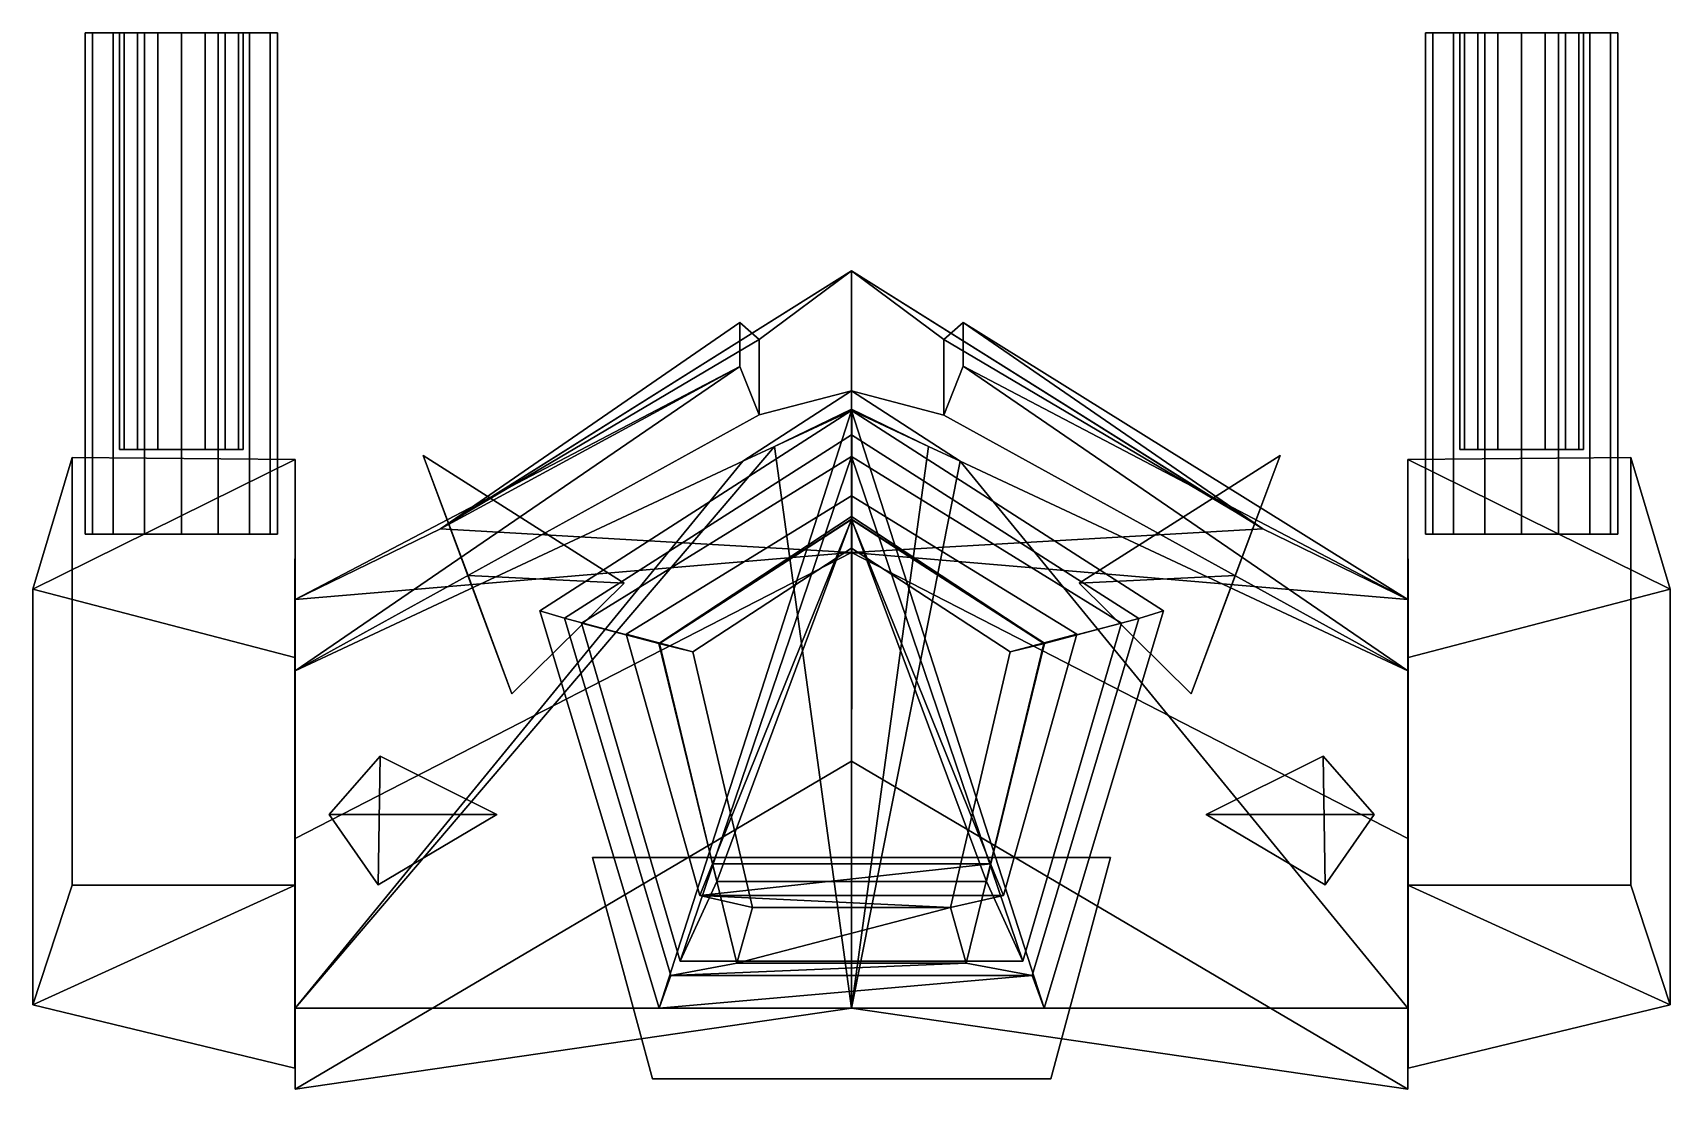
# Model space of a CAD drawing. Extents: x -1.93 to 1.93, y -1.23 to 1.26.
import ezdxf

# ---------------------------------------------------------------- set-up
doc = ezdxf.new("R2010")
doc.units = 0
for name, color, linetype in [('Cube', 15, 'CONTINUOUS'), ('Cube3', 15, 'CONTINUOUS'), ('Cube3001', 15, 'CONTINUOUS'), ('Cylinder', 15, 'CONTINUOUS'), ('Cylinder1', 15, 'CONTINUOUS'), ('Cylinder2', 15, 'CONTINUOUS'), ('Cylinder4', 15, 'CONTINUOUS'), ('Cylinder4001', 15, 'CONTINUOUS'), ('NoName10', 15, 'CONTINUOUS'), ('NoName11', 15, 'CONTINUOUS'), ('NoName12', 15, 'CONTINUOUS'), ('NoName9', 15, 'CONTINUOUS')]:
    doc.layers.add(name, color=color, linetype=linetype)

msp = doc.modelspace()

# ---------------------------------------------------------------- linework, layer by layer
at = {"layer": 'Cube', "color": 0}
msp.add_3dface([(-0.610931, -0.686107, -0.439579), (0.611205, -0.686107, -0.439579), (0.611205, -0.686107, 0.110781), (-0.610931, -0.686107, 0.110781)], dxfattribs=at)
at = {"layer": 'Cube', "color": 2}
for points in [[(0.470108, -1.208159, -0.439582), (0.611205, -0.686107, -0.439579), (-0.610931, -0.686107, -0.439579), (-0.469834, -1.208159, -0.439582)], [(-0.469834, -1.208159, -0.439582), (-0.610931, -0.686107, -0.439579), (-0.610931, -0.686107, 0.110781), (-0.469834, -1.208159, 0.110783)], [(-0.469834, -1.208159, 0.110783), (-0.610931, -0.686107, 0.110781), (0.611205, -0.686107, 0.110781), (0.470108, -1.208159, 0.110783)], [(0.611205, -0.686107, -0.439579), (0.470108, -1.208159, -0.439582), (0.470108, -1.208159, 0.110783), (0.611205, -0.686107, 0.110781)]]:
    msp.add_3dface(points, dxfattribs=at)
at = {"layer": 'Cube', "color": 1}
msp.add_3dface([(0.470108, -1.208159, -0.439582), (-0.469834, -1.208159, -0.439582), (-0.469834, -1.208159, 0.110783), (0.470108, -1.208159, 0.110783)], dxfattribs=at)
at = {"layer": 'Cube3', "color": 0}
for points in [[(-1.838656, 0.256557, -1.0992), (-1.312975, 0.252172, -1.099264), (-1.931833, -0.053632, -0.036085)], [(-1.931833, -0.053632, -0.036085), (-1.931777, -1.033508, -0.036091), (-1.838603, -0.751819, -1.098944), (-1.838656, 0.256557, -1.0992)], [(-1.313097, -0.215046, 0.518581), (-1.931833, -0.053632, -0.036085), (-1.312975, 0.252172, -1.099264)], [(-1.312975, 0.252172, -1.099264), (-1.838656, 0.256557, -1.0992), (-1.838603, -0.751819, -1.098944), (-1.312956, -0.751814, -1.099239)], [(-1.313115, -1.182667, 0.518587), (-1.313097, -0.215046, 0.518581), (-1.312975, 0.252172, -1.099264), (-1.312956, -0.751814, -1.099239)], [(-1.313115, -1.182667, 0.518587), (-1.931777, -1.033508, -0.036091), (-1.931833, -0.053632, -0.036085), (-1.313097, -0.215046, 0.518581)], [(-1.931777, -1.033508, -0.036091), (-1.313115, -1.182667, 0.518587), (-1.312956, -0.751814, -1.099239)], [(-1.312956, -0.751814, -1.099239), (-1.838603, -0.751819, -1.098944), (-1.931777, -1.033508, -0.036091)]]:
    msp.add_3dface(points, dxfattribs=at)
at = {"layer": 'Cube3001', "color": 0}
for points in [[(1.312955, -0.751815, -1.099238), (1.838602, -0.751819, -1.098945), (1.838655, 0.256556, -1.099201), (1.312974, 0.252172, -1.099264)], [(1.312955, -0.751815, -1.099238), (1.312974, 0.252172, -1.099264), (1.313093, -0.215047, 0.518582), (1.31311, -1.182667, 0.518587)], [(1.931831, -0.053633, -0.036086), (1.312974, 0.252172, -1.099264), (1.838655, 0.256556, -1.099201)], [(1.312974, 0.252172, -1.099264), (1.931831, -0.053633, -0.036086), (1.313093, -0.215047, 0.518582)], [(1.838655, 0.256556, -1.099201), (1.838602, -0.751819, -1.098945), (1.931773, -1.033509, -0.036092), (1.931831, -0.053633, -0.036086)], [(1.313093, -0.215047, 0.518582), (1.931831, -0.053633, -0.036086), (1.931773, -1.033509, -0.036092), (1.31311, -1.182667, 0.518587)], [(1.312955, -0.751815, -1.099238), (1.31311, -1.182667, 0.518587), (1.931773, -1.033509, -0.036092)], [(1.931773, -1.033509, -0.036092), (1.838602, -0.751819, -1.098945), (1.312955, -0.751815, -1.099238)]]:
    msp.add_3dface(points, dxfattribs=at)
at = {"layer": 'Cylinder', "color": 0}
for points in [[(-0.97014, 0.088867, -0.400816), (0.000137, 0.69725, -1.043475), (-0.906545, 0.127972, -0.441578)], [(-0.000098, 0.032729, -1.463649), (0.000137, 0.69725, -1.043475), (-0.97014, 0.088867, -0.400816)], [(-0.906545, 0.127972, -0.441578), (0.000137, 0.69725, -1.043475), (-0.217903, 0.535396, -0.441578)], [(-0.217903, 0.357148, 0.058438), (-0.217903, 0.535396, -0.441578), (0.000137, 0.69725, -1.043475), (0.000196, 0.414239, 0.262396)], [(-0.000098, 0.032729, -1.463649), (0.970602, 0.088426, -0.400816), (0.000137, 0.69725, -1.043475)], [(0.906544, 0.128015, -0.441578), (0.217989, 0.534991, -0.441578), (0.000137, 0.69725, -1.043475)], [(0.970602, 0.088426, -0.400816), (0.906544, 0.128015, -0.441578), (0.000137, 0.69725, -1.043475)], [(0.217989, 0.356774, 0.058042), (0.000196, 0.414239, 0.262396), (0.000137, 0.69725, -1.043475), (0.217989, 0.534991, -0.441578)], [(-0.263327, 0.575411, -0.400816), (-0.263327, 0.471736, 0.010429), (-0.97014, 0.088867, -0.400816)], [(0.263414, 0.575552, -0.400816), (1.312917, -0.077559, -0.16983), (0.263414, 0.471965, 0.01009)], [(0.970602, 0.088426, -0.400816), (1.312917, -0.077559, -0.16983), (0.263414, 0.575552, -0.400816)], [(-1.312656, -0.077722, -0.16983), (-0.263327, 0.471736, 0.010429), (-1.312595, -0.245803, 0.518597)], [(-0.97014, 0.088867, -0.400816), (-0.263327, 0.471736, 0.010429), (-1.312656, -0.077722, -0.16983)], [(1.312917, -0.077559, -0.16983), (1.312978, -0.245803, 0.518597), (0.263414, 0.471965, 0.01009)], [(-0.256495, 0.248032, 0.518597), (-1.312595, -0.245803, 0.518597), (-0.217903, 0.357148, 0.058438), (0.000196, 0.414239, 0.262396)], [(1.312978, -0.245803, 0.518597), (0.256334, 0.248016, 0.518597), (0.000196, 0.414239, 0.262396), (0.217989, 0.356774, 0.058042)], [(0.000839, 0.368061, 0.518597), (-0.181563, 0.282575, 0.518597), (0.00038, 0.371246, 0.334413)], [(0.000839, 0.368061, 0.518597), (0.000196, -1.041553, 0.518597), (-0.181563, 0.282575, 0.518597)], [(0.181837, 0.282766, 0.518597), (0.000196, -1.041553, 0.518597), (0.000839, 0.368061, 0.518597)], [(0.000839, 0.368061, 0.518597), (0.00038, 0.371246, 0.334413), (0.181837, 0.282766, 0.518597)], [(-0.181563, 0.282575, 0.518597), (-1.312586, -1.041487, 0.518597), (-0.256495, 0.248032, 0.518597)], [(0.000196, -1.041553, 0.518597), (-1.312586, -1.041487, 0.518597), (-0.181563, 0.282575, 0.518597)], [(0.256334, 0.248016, 0.518597), (0.000196, -1.041553, 0.518597), (0.181837, 0.282766, 0.518597)], [(-0.256495, 0.248032, 0.518597), (-1.312586, -1.041487, 0.518597), (-1.312595, -0.245803, 0.518597)], [(1.312977, -1.041486, 0.518597), (0.000196, -1.041553, 0.518597), (0.256334, 0.248016, 0.518597)], [(1.312978, -0.245803, 0.518597), (1.312977, -1.041486, 0.518597), (0.256334, 0.248016, 0.518597)], [(-1.312656, -0.077722, -0.16983), (-0.000098, 0.032729, -1.463649), (-0.97014, 0.088867, -0.400816)], [(1.312917, -0.077559, -0.16983), (0.970602, 0.088426, -0.400816), (-0.000098, 0.032729, -1.463649)], [(-1.31264, -0.641555, -0.559511), (-0.000098, 0.032729, -1.463649), (-1.312656, -0.077722, -0.16983)], [(-1.312646, -1.232617, -0.16802), (-0.000098, -0.459091, -1.192663), (-0.000098, 0.032729, -1.463649), (-1.31264, -0.641555, -0.559511)], [(-0.000098, -0.459091, -1.192663), (1.31291, -1.232533, -0.168019), (1.312912, -0.641404, -0.559335), (-0.000098, 0.032729, -1.463649)], [(1.312912, -0.641404, -0.559335), (1.312917, -0.077559, -0.16983), (-0.000098, 0.032729, -1.463649)], [(-1.31264, -0.641555, -0.559511), (-1.312656, -0.077722, -0.16983), (-1.312595, -0.245803, 0.518597)], [(1.312912, -0.641404, -0.559335), (1.312978, -0.245803, 0.518597), (1.312917, -0.077559, -0.16983)], [(-1.312586, -1.041487, 0.518597), (-1.31264, -0.641555, -0.559511), (-1.312595, -0.245803, 0.518597)], [(1.312977, -1.041486, 0.518597), (1.312978, -0.245803, 0.518597), (1.312912, -0.641404, -0.559335)], [(0.000196, -1.041553, 0.518597), (-0.000098, -0.459091, -1.192663), (-1.312646, -1.232617, -0.16802)], [(1.31291, -1.232533, -0.168019), (-0.000098, -0.459091, -1.192663), (0.000196, -1.041553, 0.518597)], [(-1.312646, -1.232617, -0.16802), (-1.31264, -0.641555, -0.559511), (-1.312586, -1.041487, 0.518597)], [(1.31291, -1.232533, -0.168019), (1.312977, -1.041486, 0.518597), (1.312912, -0.641404, -0.559335)], [(-1.312646, -1.232617, -0.16802), (-1.312586, -1.041487, 0.518597), (0.000196, -1.041553, 0.518597)], [(0.000196, -1.041553, 0.518597), (1.312977, -1.041486, 0.518597), (1.31291, -1.232533, -0.168019)]]:
    msp.add_3dface(points, dxfattribs=at)
at = {"layer": 'Cylinder', "color": 1}
for points in [[(-0.906545, 0.127972, -0.441578), (-0.217903, 0.535396, -0.441578), (-0.263327, 0.575411, -0.400816), (-0.97014, 0.088867, -0.400816)], [(-0.217903, 0.535396, -0.441578), (-0.217903, 0.357148, 0.058438), (-0.263327, 0.471736, 0.010429), (-0.263327, 0.575411, -0.400816)], [(0.906544, 0.128015, -0.441578), (0.970602, 0.088426, -0.400816), (0.263414, 0.575552, -0.400816), (0.217989, 0.534991, -0.441578)], [(0.217989, 0.534991, -0.441578), (0.263414, 0.575552, -0.400816), (0.263414, 0.471965, 0.01009), (0.217989, 0.356774, 0.058042)], [(-0.217903, 0.357148, 0.058438), (-1.312595, -0.245803, 0.518597), (-0.263327, 0.471736, 0.010429)], [(0.263414, 0.471965, 0.01009), (1.312978, -0.245803, 0.518597), (0.217989, 0.356774, 0.058042)], [(-0.256495, 0.248032, 0.518597), (0.000196, 0.414239, 0.262396), (0.00038, 0.371246, 0.334413), (-0.181563, 0.282575, 0.518597)], [(0.000196, 0.414239, 0.262396), (0.256334, 0.248016, 0.518597), (0.181837, 0.282766, 0.518597), (0.00038, 0.371246, 0.334413)]]:
    msp.add_3dface(points, dxfattribs=at)
at = {"layer": 'Cylinder1', "color": 2}
for points in [[(-0.454959, -0.181497, 1.270455), (-0.636687, -0.133897, 0.731863), (-0.000104, 0.258987, 0.731878), (0.000091, 0.111358, 1.270426)], [(0.000091, 0.111358, 1.270426), (-0.000104, 0.258987, 0.731878), (0.637123, -0.13355, 0.731852), (0.455444, -0.18115, 1.270373)], [(-0.317765, -0.743039, 1.270449), (-0.404097, -0.93071, 0.731879), (-0.636687, -0.133897, 0.731863), (-0.454959, -0.181497, 1.270455)], [(0.455444, -0.18115, 1.270373), (0.637123, -0.13355, 0.731852), (0.404326, -0.930711, 0.731877), (0.318179, -0.743039, 1.270439)]]:
    msp.add_3dface(points, dxfattribs=at)
at = {"layer": 'Cylinder1', "color": 0}
for points in [[(-0.000104, 0.258987, 0.731878), (-0.636687, -0.133897, 0.731863), (-0.404097, -0.93071, 0.731879)], [(0.404326, -0.930711, 0.731877), (-0.000104, 0.258987, 0.731878), (-0.404097, -0.93071, 0.731879)], [(0.637123, -0.13355, 0.731852), (-0.000104, 0.258987, 0.731878), (0.404326, -0.930711, 0.731877)], [(0.000091, 0.111358, 1.270426), (-0.317765, -0.743039, 1.270449), (-0.454959, -0.181497, 1.270455)], [(0.318179, -0.743039, 1.270439), (-0.317765, -0.743039, 1.270449), (0.000091, 0.111358, 1.270426)], [(0.455444, -0.18115, 1.270373), (0.318179, -0.743039, 1.270439), (0.000091, 0.111358, 1.270426)]]:
    msp.add_3dface(points, dxfattribs=at)
at = {"layer": 'Cylinder1', "color": 1}
msp.add_3dface([(0.318179, -0.743039, 1.270439), (0.404326, -0.930711, 0.731877), (-0.404097, -0.93071, 0.731879), (-0.317765, -0.743039, 1.270449)], dxfattribs=at)
at = {"layer": 'Cylinder2', "color": 0}
for points in [[(0.000137, 0.368061, 0.518596), (-0.735747, -0.104841, 0.518595), (-0.454065, -1.041661, 0.518596)], [(-0.735747, -0.104841, 0.518595), (0.000137, 0.368061, 0.518596), (0.000185, 0.310391, 0.732371), (-0.677556, -0.122229, 0.732371)], [(0.454434, -1.041661, 0.518594), (0.000137, 0.368061, 0.518596), (-0.454065, -1.041661, 0.518596)], [(0.736207, -0.104841, 0.518594), (0.000137, 0.368061, 0.518596), (0.454434, -1.041661, 0.518594)], [(0.000137, 0.368061, 0.518596), (0.736207, -0.104841, 0.518594), (0.677601, -0.122629, 0.73198), (0.000185, 0.310391, 0.732371)], [(0.000185, 0.117995, 0.812992), (-0.454973, -0.181342, 0.812989), (-0.677556, -0.122229, 0.732371), (0.000185, 0.310391, 0.732371)], [(0.455743, -0.1815, 0.812949), (0.000185, 0.117995, 0.812992), (0.000185, 0.310391, 0.732371), (0.677601, -0.122629, 0.73198)], [(0.000185, 0.166206, 1.255034), (0.000185, 0.110565, 1.463629), (-0.453156, -0.181342, 1.463648), (-0.531287, -0.159516, 1.255022)], [(-0.374117, -0.201349, 1.177131), (0.000174, 0.04297, 1.177129), (0.000185, 0.166206, 1.255034), (-0.531287, -0.159516, 1.255022)], [(0.000174, 0.04297, 1.177129), (0.374072, -0.201072, 1.177068), (0.53153, -0.159586, 1.255031), (0.000185, 0.166206, 1.255034)], [(0.53153, -0.159586, 1.255031), (0.453869, -0.181625, 1.463592), (0.000185, 0.110565, 1.463629), (0.000185, 0.166206, 1.255034)], [(-0.374117, -0.201349, 1.177131), (-0.454973, -0.181342, 0.812989), (0.000185, 0.117995, 0.812992), (0.000174, 0.04297, 1.177129)], [(0.000174, 0.04297, 1.177129), (0.000185, 0.117995, 0.812992), (0.455743, -0.1815, 0.812949), (0.374072, -0.201072, 1.177068)], [(0.000185, 0.110565, 1.463629), (-0.327784, -0.701535, 1.463648), (-0.453156, -0.181342, 1.463648)], [(0.328153, -0.701535, 1.463639), (-0.327784, -0.701535, 1.463648), (0.000185, 0.110565, 1.463629)], [(0.453869, -0.181625, 1.463592), (0.328153, -0.701535, 1.463639), (0.000185, 0.110565, 1.463629)], [(-0.454065, -1.041661, 0.518596), (-0.735747, -0.104841, 0.518595), (-0.677556, -0.122229, 0.732371), (-0.425901, -0.96436, 0.732371)], [(0.426405, -0.964785, 0.731976), (0.677601, -0.122629, 0.73198), (0.736207, -0.104841, 0.518594), (0.454434, -1.041661, 0.518594)], [(-0.425901, -0.96436, 0.732371), (-0.677556, -0.122229, 0.732371), (-0.454973, -0.181342, 0.812989), (-0.270548, -0.935359, 0.813133)], [(0.270472, -0.935258, 0.813125), (0.455743, -0.1815, 0.812949), (0.677601, -0.122629, 0.73198), (0.426405, -0.964785, 0.731976)], [(-0.357764, -0.776109, 1.255025), (-0.531287, -0.159516, 1.255022), (-0.453156, -0.181342, 1.463648), (-0.327784, -0.701535, 1.463648)], [(-0.233442, -0.803928, 1.177487), (-0.374117, -0.201349, 1.177131), (-0.531287, -0.159516, 1.255022), (-0.357764, -0.776109, 1.255025)], [(-0.270548, -0.935359, 0.813133), (-0.454973, -0.181342, 0.812989), (-0.374117, -0.201349, 1.177131), (-0.233442, -0.803928, 1.177487)], [(0.358394, -0.775962, 1.254724), (0.53153, -0.159586, 1.255031), (0.374072, -0.201072, 1.177068), (0.233644, -0.8043, 1.177492)], [(0.233644, -0.8043, 1.177492), (0.374072, -0.201072, 1.177068), (0.455743, -0.1815, 0.812949), (0.270472, -0.935258, 0.813125)], [(0.328153, -0.701535, 1.463639), (0.453869, -0.181625, 1.463592), (0.53153, -0.159586, 1.255031), (0.358394, -0.775962, 1.254724)], [(-0.357764, -0.776109, 1.255025), (-0.327784, -0.701535, 1.463648), (0.328153, -0.701535, 1.463639)], [(0.358394, -0.775962, 1.254724), (-0.357764, -0.776109, 1.255025), (0.328153, -0.701535, 1.463639)], [(0.233644, -0.8043, 1.177492), (-0.357764, -0.776109, 1.255025), (0.358394, -0.775962, 1.254724)], [(-0.233442, -0.803928, 1.177487), (-0.357764, -0.776109, 1.255025), (0.233644, -0.8043, 1.177492)], [(-0.270548, -0.935359, 0.813133), (-0.233442, -0.803928, 1.177487), (0.233644, -0.8043, 1.177492)], [(0.270472, -0.935258, 0.813125), (-0.270548, -0.935359, 0.813133), (0.233644, -0.8043, 1.177492)], [(-0.454065, -1.041661, 0.518596), (-0.425901, -0.96436, 0.732371), (0.426405, -0.964785, 0.731976)], [(0.454434, -1.041661, 0.518594), (-0.454065, -1.041661, 0.518596), (0.426405, -0.964785, 0.731976)], [(-0.425901, -0.96436, 0.732371), (-0.270548, -0.935359, 0.813133), (0.270472, -0.935258, 0.813125)], [(0.426405, -0.964785, 0.731976), (-0.425901, -0.96436, 0.732371), (0.270472, -0.935258, 0.813125)]]:
    msp.add_3dface(points, dxfattribs=at)
at = {"layer": 'Cylinder4', "color": 0}
for points in [[(-1.808303, 0.076096, -0.811366), (-1.791014, 0.076096, -0.898027), (-1.791015, 1.258352, -0.898028), (-1.808304, 1.258352, -0.811366)], [(-1.791014, 0.076096, -0.724706), (-1.808303, 0.076096, -0.811366), (-1.808304, 1.258352, -0.811366), (-1.791015, 1.258352, -0.724705)], [(-1.808304, 1.258352, -0.811366), (-1.791015, 1.258352, -0.898028), (-1.727188, 1.258352, -0.811366)], [(-1.716074, 1.258352, -0.755656), (-1.808304, 1.258352, -0.811366), (-1.727188, 1.258352, -0.811366)], [(-1.791015, 1.258352, -0.724705), (-1.808304, 1.258352, -0.811366), (-1.716074, 1.258352, -0.755656)], [(-1.791014, 0.076096, -0.898027), (-1.74178, 0.076096, -0.971495), (-1.74178, 1.258352, -0.971495), (-1.791015, 1.258352, -0.898028)], [(-1.74178, 0.076096, -0.651238), (-1.791014, 0.076096, -0.724706), (-1.791015, 1.258352, -0.724705), (-1.74178, 1.258352, -0.651238)], [(-1.791015, 1.258352, -0.898028), (-1.74178, 1.258352, -0.971495), (-1.684423, 1.258352, -0.914306)], [(-1.716074, 1.258352, -0.867077), (-1.791015, 1.258352, -0.898028), (-1.684423, 1.258352, -0.914306)], [(-1.727188, 1.258352, -0.811366), (-1.791015, 1.258352, -0.898028), (-1.716074, 1.258352, -0.867077)], [(-1.684423, 1.258352, -0.708427), (-1.791015, 1.258352, -0.724705), (-1.716074, 1.258352, -0.755656)], [(-1.637054, 1.258352, -0.676869), (-1.791015, 1.258352, -0.724705), (-1.684423, 1.258352, -0.708427)], [(-1.74178, 1.258352, -0.651238), (-1.791015, 1.258352, -0.724705), (-1.637054, 1.258352, -0.676869)], [(-1.74178, 0.076096, -0.971495), (-1.668096, 0.076096, -1.020584), (-1.668096, 1.258352, -1.020585), (-1.74178, 1.258352, -0.971495)], [(-1.668096, 0.076096, -0.602149), (-1.74178, 0.076096, -0.651238), (-1.74178, 1.258352, -0.651238), (-1.668096, 1.258352, -0.602148)], [(-1.420578, 1.258352, -0.651238), (-1.74178, 1.258352, -0.651238), (-1.581179, 1.258352, -0.665787)], [(-1.668096, 1.258352, -0.602148), (-1.74178, 1.258352, -0.651238), (-1.420578, 1.258352, -0.651238)], [(-1.74178, 1.258352, -0.971495), (-1.668096, 1.258352, -1.020585), (-1.494262, 1.258352, -1.020585)], [(-1.420578, 1.258352, -0.971495), (-1.74178, 1.258352, -0.971495), (-1.494262, 1.258352, -1.020585)], [(-1.581179, 1.258352, -0.956946), (-1.74178, 1.258352, -0.971495), (-1.420578, 1.258352, -0.971495)], [(-1.637054, 1.258352, -0.945864), (-1.74178, 1.258352, -0.971495), (-1.581179, 1.258352, -0.956946)], [(-1.684423, 1.258352, -0.914306), (-1.74178, 1.258352, -0.971495), (-1.637054, 1.258352, -0.945864)], [(-1.74178, 1.258352, -0.651238), (-1.637054, 1.258352, -0.676869), (-1.581179, 1.258352, -0.665787)], [(-1.668096, 0.076096, -1.020584), (-1.581179, 0.076096, -1.037822), (-1.581179, 1.258352, -1.037823), (-1.668096, 1.258352, -1.020585)], [(-1.581179, 0.076096, -0.584911), (-1.668096, 0.076096, -0.602149), (-1.668096, 1.258352, -0.602148), (-1.581179, 1.258352, -0.58491)], [(-1.494262, 1.258352, -0.602148), (-1.668096, 1.258352, -0.602148), (-1.420578, 1.258352, -0.651238)], [(-1.581179, 1.258352, -0.58491), (-1.668096, 1.258352, -0.602148), (-1.494262, 1.258352, -0.602148)], [(-1.494262, 1.258352, -1.020585), (-1.668096, 1.258352, -1.020585), (-1.581179, 1.258352, -1.037823)], [(-1.581179, 0.076096, -1.037822), (-1.494262, 0.076096, -1.020584), (-1.494262, 1.258352, -1.020585), (-1.581179, 1.258352, -1.037823)], [(-1.494262, 0.076096, -0.602149), (-1.581179, 0.076096, -0.584911), (-1.581179, 1.258352, -0.58491), (-1.494262, 1.258352, -0.602148)], [(-1.525304, 1.258352, -0.945864), (-1.581179, 1.258352, -0.956946), (-1.420578, 1.258352, -0.971495)], [(-1.420578, 1.258352, -0.651238), (-1.581179, 1.258352, -0.665787), (-1.525304, 1.258352, -0.676869)], [(-1.477935, 1.258352, -0.914306), (-1.525304, 1.258352, -0.945864), (-1.420578, 1.258352, -0.971495)], [(-1.525304, 1.258352, -0.676869), (-1.477935, 1.258352, -0.708427), (-1.371343, 1.258352, -0.724705)], [(-1.420578, 1.258352, -0.651238), (-1.525304, 1.258352, -0.676869), (-1.371343, 1.258352, -0.724705)], [(-1.494262, 0.076096, -1.020584), (-1.420578, 0.076096, -0.971495), (-1.420578, 1.258352, -0.971495), (-1.494262, 1.258352, -1.020585)], [(-1.420578, 0.076096, -0.651238), (-1.494262, 0.076096, -0.602149), (-1.494262, 1.258352, -0.602148), (-1.420578, 1.258352, -0.651238)], [(-1.371343, 1.258352, -0.898028), (-1.477935, 1.258352, -0.914306), (-1.420578, 1.258352, -0.971495)], [(-1.446285, 1.258352, -0.867077), (-1.477935, 1.258352, -0.914306), (-1.371343, 1.258352, -0.898028)], [(-1.477935, 1.258352, -0.708427), (-1.446285, 1.258352, -0.755656), (-1.371343, 1.258352, -0.724705)], [(-1.354054, 1.258352, -0.811366), (-1.446285, 1.258352, -0.867077), (-1.371343, 1.258352, -0.898028)], [(-1.43517, 1.258352, -0.811366), (-1.446285, 1.258352, -0.867077), (-1.354054, 1.258352, -0.811366)], [(-1.446285, 1.258352, -0.755656), (-1.43517, 1.258352, -0.811366), (-1.354054, 1.258352, -0.811366)], [(-1.371343, 1.258352, -0.724705), (-1.446285, 1.258352, -0.755656), (-1.354054, 1.258352, -0.811366)], [(-1.420578, 0.076096, -0.971495), (-1.371344, 0.076096, -0.898027), (-1.371343, 1.258352, -0.898028), (-1.420578, 1.258352, -0.971495)], [(-1.371344, 0.076096, -0.724706), (-1.420578, 0.076096, -0.651238), (-1.420578, 1.258352, -0.651238), (-1.371343, 1.258352, -0.724705)], [(-1.371344, 0.076096, -0.898027), (-1.354055, 0.076096, -0.811366), (-1.354054, 1.258352, -0.811366), (-1.371343, 1.258352, -0.898028)], [(-1.354055, 0.076096, -0.811366), (-1.371344, 0.076096, -0.724706), (-1.371343, 1.258352, -0.724705), (-1.354054, 1.258352, -0.811366)], [(-1.808303, 0.076096, -0.811366), (-1.354055, 0.076096, -0.811366), (-1.791014, 0.076096, -0.898027)], [(-1.371344, 0.076096, -0.724706), (-1.354055, 0.076096, -0.811366), (-1.808303, 0.076096, -0.811366)], [(-1.791014, 0.076096, -0.724706), (-1.371344, 0.076096, -0.724706), (-1.808303, 0.076096, -0.811366)], [(-1.791014, 0.076096, -0.898027), (-1.371344, 0.076096, -0.898027), (-1.74178, 0.076096, -0.971495)], [(-1.354055, 0.076096, -0.811366), (-1.371344, 0.076096, -0.898027), (-1.791014, 0.076096, -0.898027)], [(-1.420578, 0.076096, -0.651238), (-1.371344, 0.076096, -0.724706), (-1.791014, 0.076096, -0.724706)], [(-1.74178, 0.076096, -0.651238), (-1.420578, 0.076096, -0.651238), (-1.791014, 0.076096, -0.724706)], [(-1.74178, 0.076096, -0.971495), (-1.420578, 0.076096, -0.971495), (-1.668096, 0.076096, -1.020584)], [(-1.371344, 0.076096, -0.898027), (-1.420578, 0.076096, -0.971495), (-1.74178, 0.076096, -0.971495)], [(-1.494262, 0.076096, -0.602149), (-1.420578, 0.076096, -0.651238), (-1.74178, 0.076096, -0.651238)], [(-1.668096, 0.076096, -0.602149), (-1.494262, 0.076096, -0.602149), (-1.74178, 0.076096, -0.651238)], [(-1.668096, 0.076096, -1.020584), (-1.494262, 0.076096, -1.020584), (-1.581179, 0.076096, -1.037822)], [(-1.420578, 0.076096, -0.971495), (-1.494262, 0.076096, -1.020584), (-1.668096, 0.076096, -1.020584)], [(-1.581179, 0.076096, -0.584911), (-1.494262, 0.076096, -0.602149), (-1.668096, 0.076096, -0.602149)]]:
    msp.add_3dface(points, dxfattribs=at)
at = {"layer": 'Cylinder4', "color": 1}
for points in [[(-1.716074, 1.258352, -0.755656), (-1.727188, 1.258352, -0.811366), (-1.727187, 0.275377, -0.811366), (-1.716072, 0.275377, -0.755655)], [(-1.727188, 1.258352, -0.811366), (-1.716074, 1.258352, -0.867077), (-1.716072, 0.275377, -0.867077), (-1.727187, 0.275377, -0.811366)], [(-1.684423, 1.258352, -0.708427), (-1.716074, 1.258352, -0.755656), (-1.716072, 0.275377, -0.755655), (-1.684422, 0.275377, -0.708426)], [(-1.716074, 1.258352, -0.867077), (-1.684423, 1.258352, -0.914306), (-1.684422, 0.275377, -0.914307), (-1.716072, 0.275377, -0.867077)], [(-1.637054, 1.258352, -0.676869), (-1.684423, 1.258352, -0.708427), (-1.684422, 0.275377, -0.708426), (-1.637054, 0.275377, -0.676869)], [(-1.684423, 1.258352, -0.914306), (-1.637054, 1.258352, -0.945864), (-1.637054, 0.275377, -0.945864), (-1.684422, 0.275377, -0.914307)], [(-1.581179, 1.258352, -0.665787), (-1.637054, 1.258352, -0.676869), (-1.637054, 0.275377, -0.676869), (-1.581179, 0.275377, -0.665787)], [(-1.637054, 1.258352, -0.945864), (-1.581179, 1.258352, -0.956946), (-1.581179, 0.275377, -0.956945), (-1.637054, 0.275377, -0.945864)], [(-1.525304, 1.258352, -0.676869), (-1.581179, 1.258352, -0.665787), (-1.581179, 0.275377, -0.665787), (-1.525304, 0.275377, -0.676869)], [(-1.581179, 1.258352, -0.956946), (-1.525304, 1.258352, -0.945864), (-1.525304, 0.275377, -0.945864), (-1.581179, 0.275377, -0.956945)], [(-1.477935, 1.258352, -0.708427), (-1.525304, 1.258352, -0.676869), (-1.525304, 0.275377, -0.676869), (-1.477936, 0.275377, -0.708426)], [(-1.525304, 1.258352, -0.945864), (-1.477935, 1.258352, -0.914306), (-1.477936, 0.275377, -0.914307), (-1.525304, 0.275377, -0.945864)], [(-1.446285, 1.258352, -0.755656), (-1.477935, 1.258352, -0.708427), (-1.477936, 0.275377, -0.708426), (-1.446286, 0.275377, -0.755655)], [(-1.477935, 1.258352, -0.914306), (-1.446285, 1.258352, -0.867077), (-1.446286, 0.275377, -0.867077), (-1.477936, 0.275377, -0.914307)], [(-1.43517, 1.258352, -0.811366), (-1.446285, 1.258352, -0.755656), (-1.446286, 0.275377, -0.755655), (-1.435171, 0.275377, -0.811366)], [(-1.446285, 1.258352, -0.867077), (-1.43517, 1.258352, -0.811366), (-1.435171, 0.275377, -0.811366), (-1.446286, 0.275377, -0.867077)], [(-1.727187, 0.275377, -0.811366), (-1.716072, 0.275377, -0.867077), (-1.435171, 0.275377, -0.811366)], [(-1.716072, 0.275377, -0.755655), (-1.727187, 0.275377, -0.811366), (-1.435171, 0.275377, -0.811366)], [(-1.716072, 0.275377, -0.867077), (-1.684422, 0.275377, -0.914307), (-1.477936, 0.275377, -0.914307)], [(-1.446286, 0.275377, -0.867077), (-1.716072, 0.275377, -0.867077), (-1.477936, 0.275377, -0.914307)], [(-1.435171, 0.275377, -0.811366), (-1.716072, 0.275377, -0.867077), (-1.446286, 0.275377, -0.867077)], [(-1.446286, 0.275377, -0.755655), (-1.716072, 0.275377, -0.755655), (-1.435171, 0.275377, -0.811366)], [(-1.684422, 0.275377, -0.708426), (-1.716072, 0.275377, -0.755655), (-1.446286, 0.275377, -0.755655)], [(-1.684422, 0.275377, -0.914307), (-1.637054, 0.275377, -0.945864), (-1.525304, 0.275377, -0.945864)], [(-1.477936, 0.275377, -0.914307), (-1.684422, 0.275377, -0.914307), (-1.525304, 0.275377, -0.945864)], [(-1.477936, 0.275377, -0.708426), (-1.684422, 0.275377, -0.708426), (-1.446286, 0.275377, -0.755655)], [(-1.637054, 0.275377, -0.676869), (-1.684422, 0.275377, -0.708426), (-1.477936, 0.275377, -0.708426)], [(-1.525304, 0.275377, -0.945864), (-1.637054, 0.275377, -0.945864), (-1.581179, 0.275377, -0.956945)], [(-1.525304, 0.275377, -0.676869), (-1.637054, 0.275377, -0.676869), (-1.477936, 0.275377, -0.708426)], [(-1.581179, 0.275377, -0.665787), (-1.637054, 0.275377, -0.676869), (-1.525304, 0.275377, -0.676869)]]:
    msp.add_3dface(points, dxfattribs=at)
at = {"layer": 'Cylinder4001', "color": 0}
for points in [[(1.371343, 1.258353, -0.898028), (1.354054, 1.258353, -0.811366), (1.354054, 0.076096, -0.811366), (1.371343, 0.076096, -0.898027)], [(1.354054, 1.258353, -0.811366), (1.371343, 1.258353, -0.724705), (1.371343, 0.076096, -0.724706), (1.354054, 0.076096, -0.811366)], [(1.354054, 1.258353, -0.811366), (1.371343, 1.258353, -0.898028), (1.446284, 1.258353, -0.867077)], [(1.43517, 1.258353, -0.811366), (1.354054, 1.258353, -0.811366), (1.446284, 1.258353, -0.867077)], [(1.446284, 1.258353, -0.755656), (1.354054, 1.258353, -0.811366), (1.43517, 1.258353, -0.811366)], [(1.371343, 1.258353, -0.724705), (1.354054, 1.258353, -0.811366), (1.446284, 1.258353, -0.755656)], [(1.420577, 1.258353, -0.971495), (1.371343, 1.258353, -0.898028), (1.371343, 0.076096, -0.898027), (1.420578, 0.076096, -0.971495)], [(1.371343, 1.258353, -0.724705), (1.420577, 1.258353, -0.651238), (1.420578, 0.076096, -0.651238), (1.371343, 0.076096, -0.724706)], [(1.371343, 1.258353, -0.898028), (1.420577, 1.258353, -0.971495), (1.477935, 1.258353, -0.914306)], [(1.446284, 1.258353, -0.867077), (1.371343, 1.258353, -0.898028), (1.477935, 1.258353, -0.914306)], [(1.477935, 1.258353, -0.708427), (1.371343, 1.258353, -0.724705), (1.446284, 1.258353, -0.755656)], [(1.525304, 1.258353, -0.676869), (1.371343, 1.258353, -0.724705), (1.477935, 1.258353, -0.708427)], [(1.420577, 1.258353, -0.651238), (1.371343, 1.258353, -0.724705), (1.525304, 1.258353, -0.676869)], [(1.494262, 1.258353, -1.020585), (1.420577, 1.258353, -0.971495), (1.420578, 0.076096, -0.971495), (1.494262, 0.076096, -1.020584)], [(1.420577, 1.258353, -0.651238), (1.494262, 1.258353, -0.602148), (1.494262, 0.076096, -0.602149), (1.420578, 0.076096, -0.651238)], [(1.525304, 1.258353, -0.945864), (1.420577, 1.258353, -0.971495), (1.581179, 1.258353, -0.956946)], [(1.477935, 1.258353, -0.914306), (1.420577, 1.258353, -0.971495), (1.525304, 1.258353, -0.945864)], [(1.420577, 1.258353, -0.651238), (1.525304, 1.258353, -0.676869), (1.581179, 1.258353, -0.665787)], [(1.74178, 1.258353, -0.651238), (1.420577, 1.258353, -0.651238), (1.581179, 1.258353, -0.665787)], [(1.494262, 1.258353, -0.602148), (1.420577, 1.258353, -0.651238), (1.74178, 1.258353, -0.651238)], [(1.420577, 1.258353, -0.971495), (1.494262, 1.258353, -1.020585), (1.668096, 1.258353, -1.020585)], [(1.74178, 1.258353, -0.971495), (1.420577, 1.258353, -0.971495), (1.668096, 1.258353, -1.020585)], [(1.581179, 1.258353, -0.956946), (1.420577, 1.258353, -0.971495), (1.74178, 1.258353, -0.971495)], [(1.581179, 1.258353, -1.037823), (1.494262, 1.258353, -1.020585), (1.494262, 0.076096, -1.020584), (1.581179, 0.076096, -1.037822)], [(1.494262, 1.258353, -0.602148), (1.581179, 1.258353, -0.58491), (1.581179, 0.076096, -0.584911), (1.494262, 0.076096, -0.602149)], [(1.668096, 1.258353, -0.602148), (1.494262, 1.258353, -0.602148), (1.74178, 1.258353, -0.651238)], [(1.581179, 1.258353, -0.58491), (1.494262, 1.258353, -0.602148), (1.668096, 1.258353, -0.602148)], [(1.668096, 1.258353, -1.020585), (1.494262, 1.258353, -1.020585), (1.581179, 1.258353, -1.037823)], [(1.668096, 1.258353, -1.020585), (1.581179, 1.258353, -1.037823), (1.581179, 0.076096, -1.037822), (1.668095, 0.076096, -1.020584)], [(1.581179, 1.258353, -0.58491), (1.668096, 1.258353, -0.602148), (1.668095, 0.076096, -0.602149), (1.581179, 0.076096, -0.584911)], [(1.637054, 1.258353, -0.945864), (1.581179, 1.258353, -0.956946), (1.74178, 1.258353, -0.971495)], [(1.74178, 1.258353, -0.651238), (1.581179, 1.258353, -0.665787), (1.637054, 1.258353, -0.676869)], [(1.684422, 1.258353, -0.914306), (1.637054, 1.258353, -0.945864), (1.74178, 1.258353, -0.971495)], [(1.637054, 1.258353, -0.676869), (1.684422, 1.258353, -0.708427), (1.791015, 1.258353, -0.724705)], [(1.74178, 1.258353, -0.651238), (1.637054, 1.258353, -0.676869), (1.791015, 1.258353, -0.724705)], [(1.74178, 1.258353, -0.971495), (1.668096, 1.258353, -1.020585), (1.668095, 0.076096, -1.020584), (1.74178, 0.076096, -0.971495)], [(1.668096, 1.258353, -0.602148), (1.74178, 1.258353, -0.651238), (1.74178, 0.076096, -0.651238), (1.668095, 0.076096, -0.602149)], [(1.791015, 1.258353, -0.898028), (1.684422, 1.258353, -0.914306), (1.74178, 1.258353, -0.971495)], [(1.716073, 1.258353, -0.867077), (1.684422, 1.258353, -0.914306), (1.791015, 1.258353, -0.898028)], [(1.684422, 1.258353, -0.708427), (1.716073, 1.258353, -0.755656), (1.791015, 1.258353, -0.724705)], [(1.727187, 1.258353, -0.811366), (1.716073, 1.258353, -0.867077), (1.791015, 1.258353, -0.898028)], [(1.716073, 1.258353, -0.755656), (1.727187, 1.258353, -0.811366), (1.808303, 1.258353, -0.811366)], [(1.791015, 1.258353, -0.724705), (1.716073, 1.258353, -0.755656), (1.808303, 1.258353, -0.811366)], [(1.808303, 1.258353, -0.811366), (1.727187, 1.258353, -0.811366), (1.791015, 1.258353, -0.898028)], [(1.791015, 1.258353, -0.898028), (1.74178, 1.258353, -0.971495), (1.74178, 0.076096, -0.971495), (1.791014, 0.076096, -0.898027)], [(1.74178, 1.258353, -0.651238), (1.791015, 1.258353, -0.724705), (1.791014, 0.076096, -0.724706), (1.74178, 0.076096, -0.651238)], [(1.808303, 1.258353, -0.811366), (1.791015, 1.258353, -0.898028), (1.791014, 0.076096, -0.898027), (1.808303, 0.076096, -0.811366)], [(1.791015, 1.258353, -0.724705), (1.808303, 1.258353, -0.811366), (1.808303, 0.076096, -0.811366), (1.791014, 0.076096, -0.724706)], [(1.354054, 0.076096, -0.811366), (1.791014, 0.076096, -0.898027), (1.371343, 0.076096, -0.898027)], [(1.808303, 0.076096, -0.811366), (1.791014, 0.076096, -0.898027), (1.354054, 0.076096, -0.811366)], [(1.791014, 0.076096, -0.724706), (1.808303, 0.076096, -0.811366), (1.354054, 0.076096, -0.811366)], [(1.371343, 0.076096, -0.724706), (1.791014, 0.076096, -0.724706), (1.354054, 0.076096, -0.811366)], [(1.371343, 0.076096, -0.898027), (1.791014, 0.076096, -0.898027), (1.420578, 0.076096, -0.971495)], [(1.74178, 0.076096, -0.651238), (1.791014, 0.076096, -0.724706), (1.371343, 0.076096, -0.724706)], [(1.420578, 0.076096, -0.651238), (1.74178, 0.076096, -0.651238), (1.371343, 0.076096, -0.724706)], [(1.420578, 0.076096, -0.971495), (1.74178, 0.076096, -0.971495), (1.494262, 0.076096, -1.020584)], [(1.791014, 0.076096, -0.898027), (1.74178, 0.076096, -0.971495), (1.420578, 0.076096, -0.971495)], [(1.668095, 0.076096, -0.602149), (1.74178, 0.076096, -0.651238), (1.420578, 0.076096, -0.651238)], [(1.494262, 0.076096, -0.602149), (1.668095, 0.076096, -0.602149), (1.420578, 0.076096, -0.651238)], [(1.494262, 0.076096, -1.020584), (1.668095, 0.076096, -1.020584), (1.581179, 0.076096, -1.037822)], [(1.74178, 0.076096, -0.971495), (1.668095, 0.076096, -1.020584), (1.494262, 0.076096, -1.020584)], [(1.581179, 0.076096, -0.584911), (1.668095, 0.076096, -0.602149), (1.494262, 0.076096, -0.602149)]]:
    msp.add_3dface(points, dxfattribs=at)
at = {"layer": 'Cylinder4001', "color": 1}
for points in [[(1.435171, 0.275378, -0.811366), (1.446285, 0.275378, -0.755655), (1.446284, 1.258353, -0.755656), (1.43517, 1.258353, -0.811366)], [(1.446285, 0.275378, -0.867077), (1.435171, 0.275378, -0.811366), (1.43517, 1.258353, -0.811366), (1.446284, 1.258353, -0.867077)], [(1.446285, 0.275378, -0.755655), (1.477936, 0.275378, -0.708426), (1.477935, 1.258353, -0.708427), (1.446284, 1.258353, -0.755656)], [(1.477936, 0.275378, -0.914307), (1.446285, 0.275378, -0.867077), (1.446284, 1.258353, -0.867077), (1.477935, 1.258353, -0.914306)], [(1.477936, 0.275378, -0.708426), (1.525304, 0.275378, -0.676869), (1.525304, 1.258353, -0.676869), (1.477935, 1.258353, -0.708427)], [(1.525304, 0.275378, -0.945864), (1.477936, 0.275378, -0.914307), (1.477935, 1.258353, -0.914306), (1.525304, 1.258353, -0.945864)], [(1.525304, 0.275378, -0.676869), (1.581179, 0.275378, -0.665787), (1.581179, 1.258353, -0.665787), (1.525304, 1.258353, -0.676869)], [(1.581179, 0.275378, -0.956945), (1.525304, 0.275378, -0.945864), (1.525304, 1.258353, -0.945864), (1.581179, 1.258353, -0.956946)], [(1.581179, 0.275378, -0.665787), (1.637053, 0.275378, -0.676869), (1.637054, 1.258353, -0.676869), (1.581179, 1.258353, -0.665787)], [(1.637053, 0.275378, -0.945864), (1.581179, 0.275378, -0.956945), (1.581179, 1.258353, -0.956946), (1.637054, 1.258353, -0.945864)], [(1.637053, 0.275378, -0.676869), (1.684422, 0.275378, -0.708426), (1.684422, 1.258353, -0.708427), (1.637054, 1.258353, -0.676869)], [(1.684422, 0.275378, -0.914307), (1.637053, 0.275378, -0.945864), (1.637054, 1.258353, -0.945864), (1.684422, 1.258353, -0.914306)], [(1.684422, 0.275378, -0.708426), (1.716072, 0.275378, -0.755655), (1.716073, 1.258353, -0.755656), (1.684422, 1.258353, -0.708427)], [(1.716072, 0.275378, -0.867077), (1.684422, 0.275378, -0.914307), (1.684422, 1.258353, -0.914306), (1.716073, 1.258353, -0.867077)], [(1.716072, 0.275378, -0.755655), (1.727186, 0.275378, -0.811366), (1.727187, 1.258353, -0.811366), (1.716073, 1.258353, -0.755656)], [(1.727186, 0.275378, -0.811366), (1.716072, 0.275378, -0.867077), (1.716073, 1.258353, -0.867077), (1.727187, 1.258353, -0.811366)], [(1.435171, 0.275378, -0.811366), (1.446285, 0.275378, -0.867077), (1.716072, 0.275378, -0.867077)], [(1.727186, 0.275378, -0.811366), (1.435171, 0.275378, -0.811366), (1.716072, 0.275378, -0.867077)], [(1.446285, 0.275378, -0.755655), (1.435171, 0.275378, -0.811366), (1.727186, 0.275378, -0.811366)], [(1.446285, 0.275378, -0.867077), (1.477936, 0.275378, -0.914307), (1.684422, 0.275378, -0.914307)], [(1.716072, 0.275378, -0.867077), (1.446285, 0.275378, -0.867077), (1.684422, 0.275378, -0.914307)], [(1.716072, 0.275378, -0.755655), (1.446285, 0.275378, -0.755655), (1.727186, 0.275378, -0.811366)], [(1.477936, 0.275378, -0.708426), (1.446285, 0.275378, -0.755655), (1.716072, 0.275378, -0.755655)], [(1.477936, 0.275378, -0.914307), (1.525304, 0.275378, -0.945864), (1.637053, 0.275378, -0.945864)], [(1.684422, 0.275378, -0.914307), (1.477936, 0.275378, -0.914307), (1.637053, 0.275378, -0.945864)], [(1.684422, 0.275378, -0.708426), (1.477936, 0.275378, -0.708426), (1.716072, 0.275378, -0.755655)], [(1.525304, 0.275378, -0.676869), (1.477936, 0.275378, -0.708426), (1.684422, 0.275378, -0.708426)], [(1.637053, 0.275378, -0.945864), (1.525304, 0.275378, -0.945864), (1.581179, 0.275378, -0.956945)], [(1.637053, 0.275378, -0.676869), (1.525304, 0.275378, -0.676869), (1.684422, 0.275378, -0.708426)], [(1.581179, 0.275378, -0.665787), (1.525304, 0.275378, -0.676869), (1.637053, 0.275378, -0.676869)]]:
    msp.add_3dface(points, dxfattribs=at)
at = {"layer": 'NoName10', "color": 0}
for points in [[(-1.112413, -0.447268, 0.47058), (-0.83646, -0.58513, 0.470269), (-1.23273, -0.585086, 1.121996)], [(-1.116878, -0.75106, 0.470368), (-1.112413, -0.447268, 0.47058), (-1.23273, -0.585086, 1.121996)], [(-1.116878, -0.75106, 0.470368), (-0.83646, -0.58513, 0.470269), (-1.112413, -0.447268, 0.47058)], [(-1.23273, -0.585086, 1.121996), (-0.83646, -0.58513, 0.470269), (-1.116878, -0.75106, 0.470368)]]:
    msp.add_3dface(points, dxfattribs=at)
at = {"layer": 'NoName11', "color": 0}
for points in [[(1.011357, 0.261899, -1.439194), (0.905151, -0.021423, -0.290885), (0.53709, -0.039086, -0.729229)], [(1.011357, 0.261899, -1.439194), (0.53709, -0.039086, -0.729229), (0.801708, -0.300105, -0.554652)], [(0.801708, -0.300105, -0.554652), (0.905151, -0.021423, -0.290885), (1.011357, 0.261899, -1.439194)], [(0.53709, -0.039086, -0.729229), (0.905151, -0.021423, -0.290885), (0.801708, -0.300105, -0.554652)]]:
    msp.add_3dface(points, dxfattribs=at)
at = {"layer": 'NoName12', "color": 0}
for points in [[(-0.536725, -0.039083, -0.729229), (-0.904786, -0.02142, -0.290885), (-1.010992, 0.261902, -1.439194)], [(-1.010992, 0.261902, -1.439194), (-0.904786, -0.02142, -0.290885), (-0.801343, -0.300101, -0.554652)], [(-0.801343, -0.300101, -0.554652), (-0.536725, -0.039083, -0.729229), (-1.010992, 0.261902, -1.439194)], [(-0.801343, -0.300101, -0.554652), (-0.904786, -0.02142, -0.290885), (-0.536725, -0.039083, -0.729229)]]:
    msp.add_3dface(points, dxfattribs=at)
at = {"layer": 'NoName9', "color": 0}
for points in [[(1.23346, -0.58509, 1.121996), (0.837191, -0.585133, 0.470269), (1.113144, -0.447271, 0.470581)], [(1.113144, -0.447271, 0.470581), (0.837191, -0.585133, 0.470269), (1.117608, -0.751064, 0.470368)], [(1.23346, -0.58509, 1.121996), (1.113144, -0.447271, 0.470581), (1.117608, -0.751064, 0.470368)], [(1.117608, -0.751064, 0.470368), (0.837191, -0.585133, 0.470269), (1.23346, -0.58509, 1.121996)]]:
    msp.add_3dface(points, dxfattribs=at)

doc.saveas('drawing.dxf')
